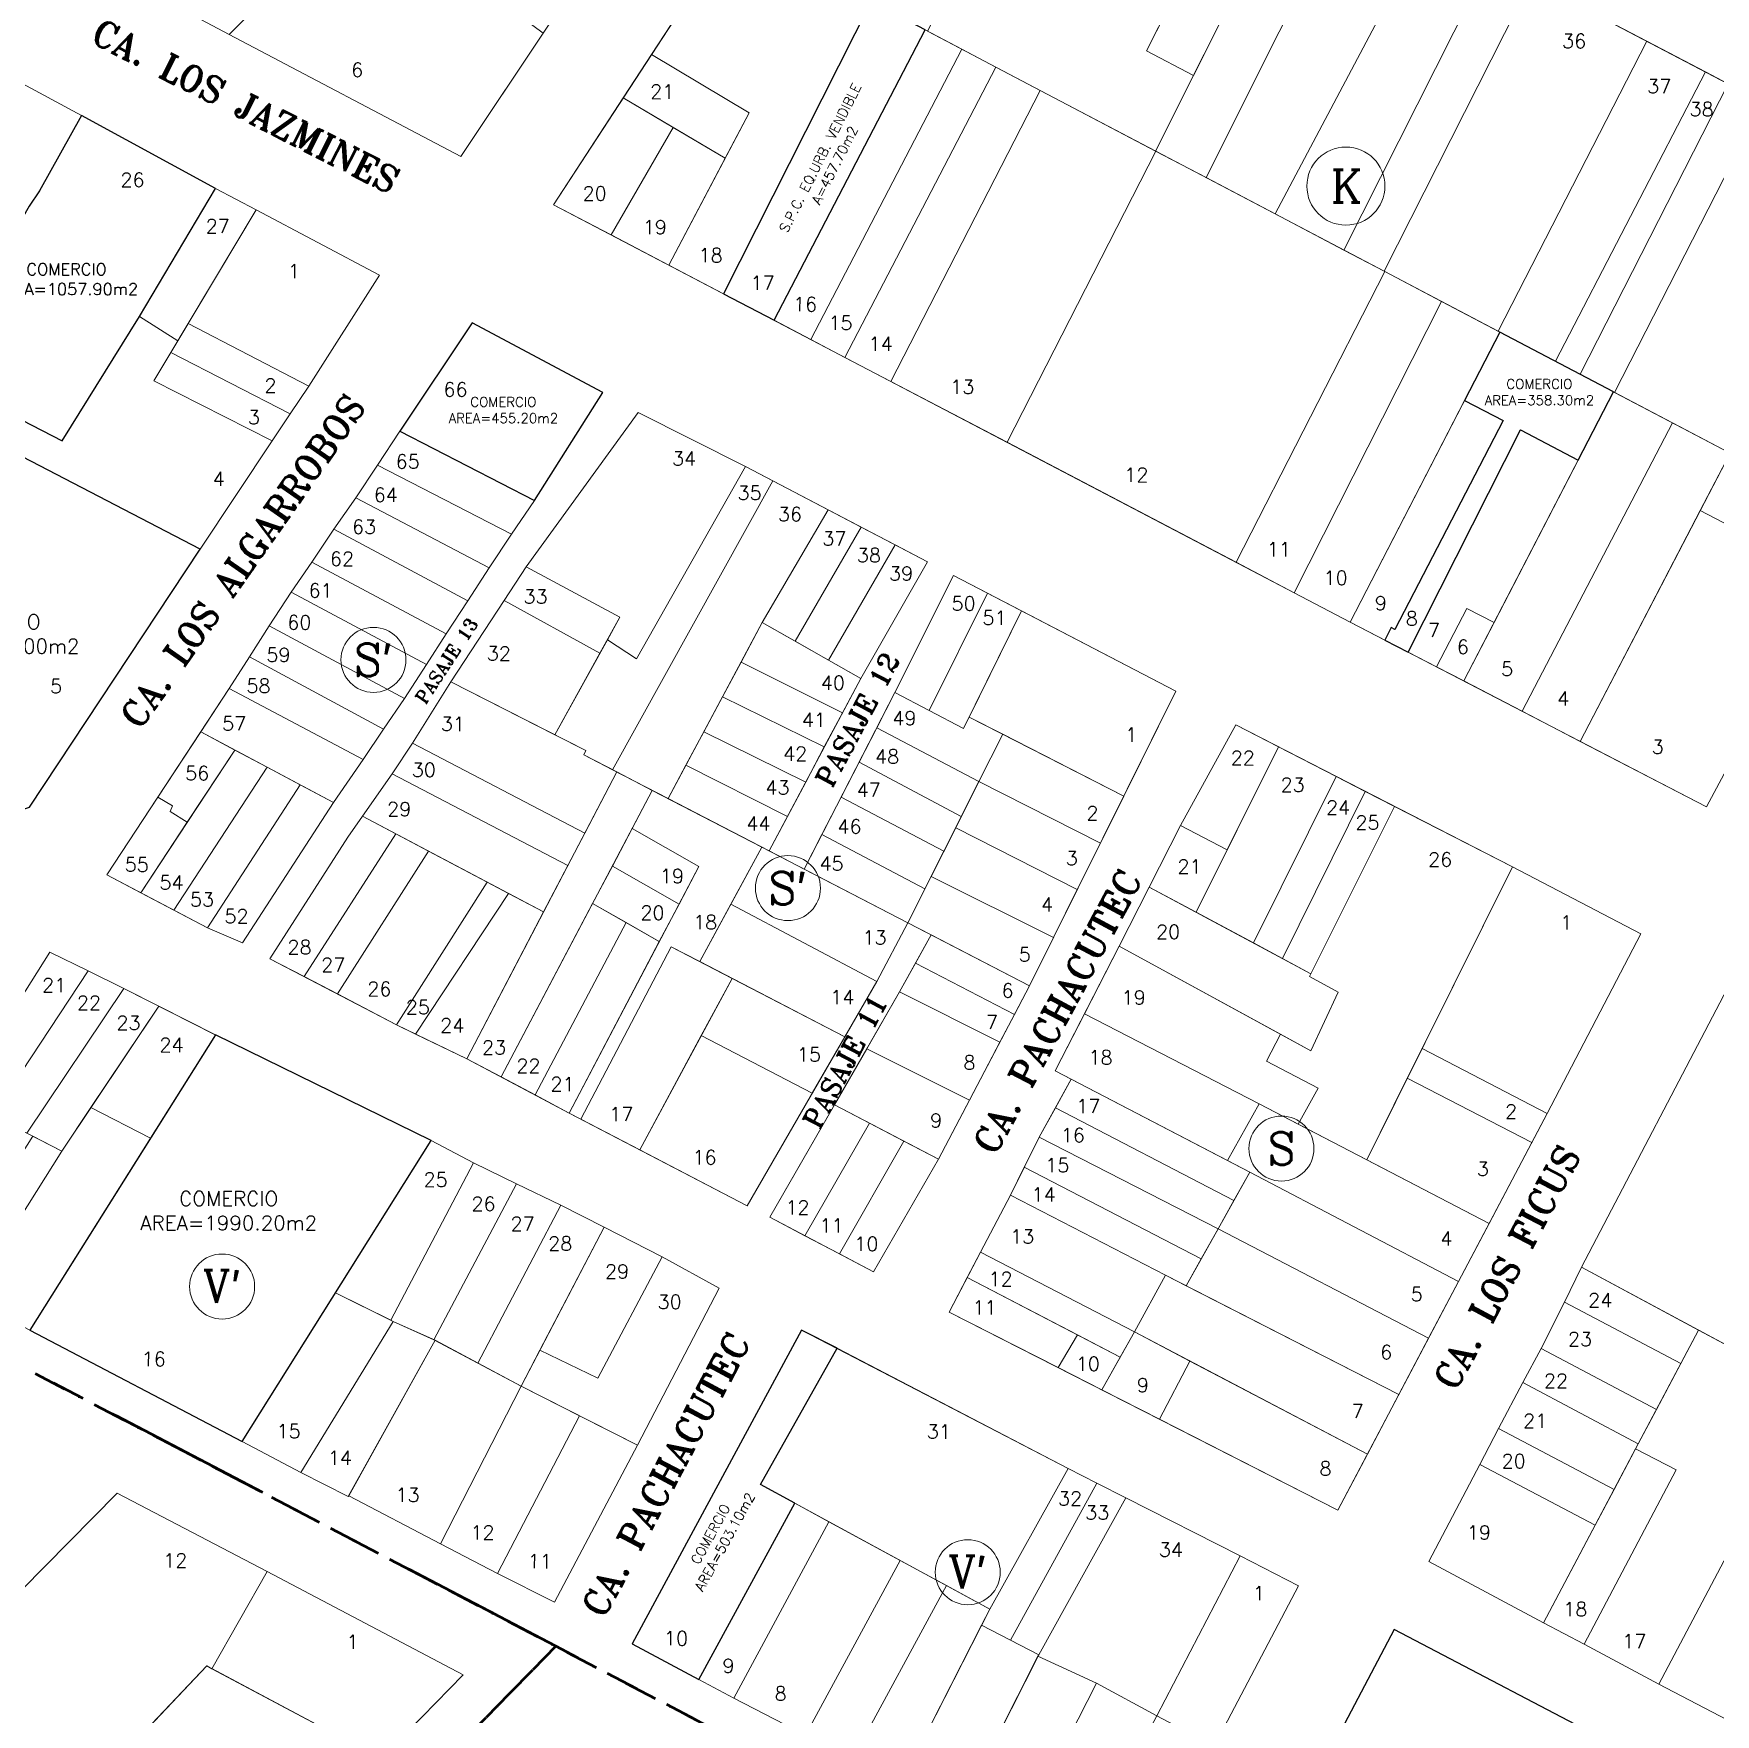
# Model space of a CAD drawing. Header units: millimetres. Extents: x -12449005 to 6504000, y 604360 to 27735491.
# Drawn here: x 712004.4 to 712263.1, y 9108233.5 to 9108492 of the extents above; entities that cross this region are included whole.
import ezdxf
from ezdxf.enums import TextEntityAlignment as Align

# ---------------------------------------------------------------- set-up
doc = ezdxf.new("R2010")
doc.units = ezdxf.units.MM
doc.header["$MEASUREMENT"] = 0
doc.header["$PDMODE"] = 3
doc.header["$PDSIZE"] = 0.5
doc.linetypes.add('DASHDOTX2', pattern=[50.8, 25.4, -12.7, 0, -12.7])
doc.layers.get('0').update_dxf_attribs({"lineweight": 15})
for name, color, linetype, lineweight in [('A_LIMITES SECTORES', 1, 'DASHDOTX2', 50), ('JL - LOTE PRESCRITO', 190, 'Continuous', 30), ('MANZANAS', 7, 'Continuous', 18), ('VERTICES', 7, 'Continuous', 20), ('VIVIENDA', 7, 'Continuous', 15)]:
    doc.layers.add(name, color=color, linetype=linetype, lineweight=lineweight)
for name, color, linetype in [('CALLES', 7, 'Continuous'), ('COMERCIO', 1, 'Continuous'), ('DESC-USOS', 7, 'Continuous'), ('PRODUCCION', 7, 'Continuous'), ('SERV-ELECTRIFICACION', 7, 'Continuous')]:
    doc.layers.add(name, color=color, linetype=linetype)
doc.styles.add('cota100', font='trebuc.ttf')
doc.styles.add('ROMANC', font='romanc.shx')
doc.styles.add('ROMANS', font='romans.shx')
doc.styles.add('ROMANT', font='romant.shx')
doc.dimstyles.new('COTA _100', dxfattribs={"dimscale": 1.26, "dimtxt": 0.95, "dimasz": 0.04, "dimexe": 0.06, "dimexo": 0.1, "dimgap": 0.04, "dimtad": 0, "dimzin": 1, "dimdsep": 46, "dimtxsty": 'cota100', "dimblk": 'ARCHTICK', "dimcen": 0.09, "dimdle": 0.06, "dimse1": 1, "dimse2": 1, "dimsd1": 1, "dimsd2": 1, "dimclrd": 256, "dimclre": 178, "dimclrt": 7, "dimaunit": 1, "dimadec": 3, "dimazin": 0, "dimtfac": 1, "dimtmove": 2, "dimatfit": 2, "dimldrblk": 'ARCHTICK', "dimfxl": 1, "dimarcsym": 0})

# ---------------------------------------------------------------- blocks, each defined once
blk = doc.blocks.new('*D58')
at = {"layer": 'DEFPOINTS', "color": 0, "ltscale": 0.3, "transparency": 16777216}
for p in [(712060.7, 9107460.09, 0), (712086.53, 9107440.17), (712087.27, 9107441.21, 0)]:
    blk.add_point(p, dxfattribs=at)
at = {"layer": 'JL - LOTE PRESCRITO', "color": 7, "ltscale": 0.3, "transparency": 16777216, "insert": (1429405.49, 18217459.33), "char_height": 1.425, "attachment_point": 5, "rotation": 324.599, "style": 'cota100'}
blk.add_mtext('32.60', dxfattribs=at)
blk = doc.blocks.new('_ARCHTICK')
at = {"color": 0, "linetype": 'ByBlock', "const_width": 0.15}
blk.add_lwpolyline([(-0.5, -0.5), (0.5, 0.5)], dxfattribs=at)
blk = doc.blocks.new('*D59')
at = {"layer": 'DEFPOINTS', "color": 0, "ltscale": 0.3, "transparency": 16777216}
for p in [(712087.26, 9107441.22, 0), (712083.48, 9107436.26), (712084.86, 9107435.67, 0)]:
    blk.add_point(p, dxfattribs=at)
at = {"layer": 'JL - LOTE PRESCRITO', "color": 7, "ltscale": 0.3, "transparency": 16777216, "insert": (1429428, 18217438.51), "char_height": 1.425, "attachment_point": 5, "rotation": 66.634, "style": 'cota100'}
blk.add_mtext('6.04', dxfattribs=at)
blk = doc.blocks.new('*D42')
at = {"layer": 'DEFPOINTS', "color": 0, "ltscale": 0.3, "transparency": 16777216}
for p in [(712113.94, 9107518.01), (712115.47, 9107517.21, 0), (712112.17, 9107510.89)]:
    blk.add_point(p, dxfattribs=at)
at = {"layer": 'JL - LOTE PRESCRITO', "color": 7, "ltscale": 0.3, "transparency": 16777216, "insert": (1429483.83, 18217589.2), "char_height": 1.425, "attachment_point": 5, "rotation": 62.4275, "style": 'cota100'}
blk.add_mtext('7.13', dxfattribs=at)
blk = doc.blocks.new('*D60')
at = {"layer": 'DEFPOINTS', "color": 0, "ltscale": 0.3, "transparency": 16777216}
for p in [(712103.91, 9107488.29), (712105.11, 9107487.76), (712101.56, 9107482.92)]:
    blk.add_point(p, dxfattribs=at)
at = {"layer": 'JL - LOTE PRESCRITO', "color": 7, "ltscale": 0.3, "transparency": 16777216, "insert": (1429466.3, 18217530.2), "char_height": 1.425, "attachment_point": 5, "rotation": 66.3389, "style": 'cota100'}
blk.add_mtext('5.86', dxfattribs=at)
blk = doc.blocks.new('*D61')
at = {"layer": 'DEFPOINTS', "color": 0, "ltscale": 0.3, "transparency": 16777216}
for p in [(712101.56, 9107482.92), (712102.79, 9107482.46), (712099.46, 9107477.25)]:
    blk.add_point(p, dxfattribs=at)
at = {"layer": 'JL - LOTE PRESCRITO', "color": 7, "ltscale": 0.3, "transparency": 16777216, "insert": (1429461.8, 18217519.19), "char_height": 1.425, "attachment_point": 5, "rotation": 69.6933, "style": 'cota100'}
blk.add_mtext('6.04', dxfattribs=at)
blk = doc.blocks.new('*D43')
at = {"layer": 'DEFPOINTS', "color": 0, "ltscale": 0.3, "transparency": 16777216}
for p in [(712082.84, 9107519.41), (712108.06, 9107499.31), (712109.03, 9107500.52)]:
    blk.add_point(p, dxfattribs=at)
at = {"layer": 'JL - LOTE PRESCRITO', "color": 7, "ltscale": 0.3, "transparency": 16777216, "insert": (-3285965.38, 20561939.47), "char_height": 1.425, "attachment_point": 5, "rotation": 321.4404, "style": 'cota100'}
blk.add_mtext('32.25', dxfattribs=at)
blk = doc.blocks.new('*D44')
at = {"layer": 'DEFPOINTS', "color": 0, "ltscale": 0.3, "transparency": 16777216}
for p in [(712082.84, 9107519.41), (712078.33, 9107507.41), (712079.92, 9107506.82)]:
    blk.add_point(p, dxfattribs=at)
at = {"layer": 'JL - LOTE PRESCRITO', "color": 7, "ltscale": 0.3, "transparency": 16777216, "insert": (1556510.91, 18552348.81), "char_height": 1.425, "attachment_point": 5, "rotation": 69.3977, "style": 'cota100'}
blk.add_mtext('12.82', dxfattribs=at)
blk = doc.blocks.new('*D62')
at = {"layer": 'DEFPOINTS', "color": 0, "ltscale": 0.3, "transparency": 16777216}
for p in [(712103.14, 9107487.99), (712103.67, 9107487.75), (712101.22, 9107482.13)]:
    blk.add_point(p, dxfattribs=at)
at = {"layer": 'JL - LOTE PRESCRITO', "color": 7, "ltscale": 0.3, "transparency": 16777216, "insert": (1761473.94, 19211200.63), "char_height": 1.425, "attachment_point": 5, "rotation": 66.3935, "style": 'cota100'}
blk.add_mtext('6.13', dxfattribs=at)
blk = doc.blocks.new('*D45')
at = {"layer": 'DEFPOINTS', "color": 0, "ltscale": 0.3, "transparency": 16777216}
for p in [(712087.19, 9107441.08), (712114.24, 9107424.27), (712113.41, 9107423.07)]:
    blk.add_point(p, dxfattribs=at)
at = {"layer": 'JL - LOTE PRESCRITO', "color": 7, "ltscale": 0.3, "transparency": 16777216, "insert": (-12449002.32, 27735488.48), "char_height": 1.425, "attachment_point": 5, "rotation": 325.5131, "style": 'cota100'}
blk.add_mtext('31.81', dxfattribs=at)
blk = doc.blocks.new('*D46')
at = {"layer": 'DEFPOINTS', "color": 0, "ltscale": 0.3, "transparency": 16777216}
for p in [(712060.7, 9107460.09, 0), (712086.54, 9107440.17), (712087.27, 9107441.21)]:
    blk.add_point(p, dxfattribs=at)
at = {"layer": 'JL - LOTE PRESCRITO', "color": 7, "ltscale": 0.3, "transparency": 16777216, "insert": (-2185624.74, 20773017.13), "char_height": 1.425, "attachment_point": 5, "rotation": 324.599, "style": 'cota100'}
blk.add_mtext('32.60', dxfattribs=at)
blk = doc.blocks.new('*D47')
at = {"layer": 'DEFPOINTS', "color": 0, "ltscale": 0.3, "transparency": 16777216}
for p in [(712090.86, 9107454.65), (712092.06, 9107454.33), (712087.24, 9107441.12)]:
    blk.add_point(p, dxfattribs=at)
at = {"layer": 'JL - LOTE PRESCRITO', "color": 7, "ltscale": 0.3, "transparency": 16777216, "insert": (1429438.79, 18217454.87), "char_height": 1.425, "attachment_point": 5, "rotation": 74.9882, "style": 'cota100'}
blk.add_mtext('14.00', dxfattribs=at)
blk = doc.blocks.new('*D48')
at = {"layer": 'DEFPOINTS', "color": 0, "ltscale": 0.3, "transparency": 16777216}
for p in [(712087.24, 9107441.12), (712114.38, 9107424.21), (712113.53, 9107422.98)]:
    blk.add_point(p, dxfattribs=at)
at = {"layer": 'JL - LOTE PRESCRITO', "color": 7, "ltscale": 0.3, "transparency": 16777216, "insert": (-11189611.25, 26932542.48), "char_height": 1.425, "attachment_point": 5, "rotation": 325.4003, "style": 'cota100'}
blk.add_mtext('31.95', dxfattribs=at)
blk = doc.blocks.new('*D49')
at = {"layer": 'DEFPOINTS', "color": 0, "ltscale": 0.3, "transparency": 16777216}
for p in [(712112.24, 9107423.55), (712113.53, 9107422.98), (712112.47, 9107420.54, 0)]:
    blk.add_point(p, dxfattribs=at)
at = {"layer": 'JL - LOTE PRESCRITO', "color": 7, "ltscale": 0.3, "transparency": 16777216, "insert": (2018713.82, 19488258.81), "char_height": 1.425, "attachment_point": 5, "rotation": 66.4879, "style": 'cota100'}
blk.add_mtext('2.66', dxfattribs=at)
blk = doc.blocks.new('*D50')
at = {"layer": 'DEFPOINTS', "color": 0, "ltscale": 0.3, "transparency": 16777216}
for p in [(712087.24, 9107441.12), (712084.86, 9107435.67), (712085.06, 9107435.58)]:
    blk.add_point(p, dxfattribs=at)
at = {"layer": 'JL - LOTE PRESCRITO', "color": 7, "ltscale": 0.3, "transparency": 16777216, "insert": (1429431.69, 18217435.91), "char_height": 1.425, "attachment_point": 5, "rotation": 66.4331, "style": 'cota100'}
blk.add_mtext('5.95', dxfattribs=at)
blk = doc.blocks.new('*D51')
at = {"layer": 'DEFPOINTS', "color": 0, "ltscale": 0.3, "transparency": 16777216}
for p in [(711798.11, 9107297.2, 0), (638644.95, 8884680.95), (638646.1, 8884680.58, 0)]:
    blk.add_point(p, dxfattribs=at)
at = {"layer": 'JL - LOTE PRESCRITO', "color": 7, "ltscale": 0.3, "transparency": 16777216, "insert": (1552507.84, 18611954.35), "char_height": 1.425, "attachment_point": 5, "rotation": 71.8094, "style": 'cota100'}
blk.add_mtext('234327.50', dxfattribs=at)
blk = doc.blocks.new('*D52')
at = {"layer": 'DEFPOINTS', "color": 0, "transparency": 16777216}
for p in [(1858877.2, 12101921.31, 0), (1858878.58, 12101920.79, 0), (712008.59, 9107544.89, 0)]:
    blk.add_point(p, dxfattribs=at)
at = {"layer": 'VIVIENDA', "color": 7, "transparency": 16777216, "insert": (1285444.27, 10604732.57, 0), "char_height": 1.425, "attachment_point": 5, "rotation": 69.0428, "style": 'cota100'}
blk.add_mtext('3206493.07', dxfattribs=at)
blk = doc.blocks.new('*D63')
at = {"layer": 'DEFPOINTS', "color": 0, "ltscale": 0.3, "transparency": 16777216}
for p in [(711946.72, 9107290.72, 0), (711972.42, 9107273.77, 0), (711971.68, 9107272.64)]:
    blk.add_point(p, dxfattribs=at)
at = {"layer": 'JL - LOTE PRESCRITO', "color": 7, "ltscale": 0.3, "transparency": 16777216, "insert": (1429184.61, 18217116.63), "char_height": 1.425, "attachment_point": 5, "rotation": 326.6096, "style": 'cota100'}
blk.add_mtext('30.79', dxfattribs=at)
blk = doc.blocks.new('*D64')
at = {"layer": 'DEFPOINTS', "color": 0, "ltscale": 0.3, "transparency": 16777216}
for p in [(712022.15, 9107211.49), (712023.51, 9107210.98, 0), (712016.61, 9107192.61, 0)]:
    blk.add_point(p, dxfattribs=at)
at = {"layer": 'JL - LOTE PRESCRITO', "color": 7, "ltscale": 0.3, "transparency": 16777216, "insert": (1429304.23, 18216959.12), "char_height": 1.425, "attachment_point": 5, "rotation": 69.438, "style": 'cota100'}
blk.add_mtext('19.62', dxfattribs=at)

msp = doc.modelspace()

# ---------------------------------------------------------------- linework, layer by layer
at = {"layer": 'A_LIMITES SECTORES', "color": 1, "ltscale": 0.2}
msp.add_lwpolyline([(712633.365, 9107956.397), (712894.998, 9108451.85), (712369.619, 9108743.948), (712424.764, 9108849.896), (712360.228, 9108884.951), (712215.295, 9108722.403), (712108.513, 9108612.806), (711934.369, 9108468.925), (711786.57, 9108400.253)], close=True, dxfattribs=at)
at = {"layer": 'A_LIMITES SECTORES', "color": 1}
msp.add_lwpolyline([(712084.752, 9108243.958), (711786.57, 9108400.253), (711468.157, 9108148.755), (711804.946, 9107958.059)], close=True, dxfattribs=at)
at = {"layer": 'A_LIMITES SECTORES', "color": 6, "ltscale": 0.2}
msp.add_lwpolyline([(712084.752, 9108243.958), (711786.57, 9108400.253), (711468.157, 9108148.755), (711804.946, 9107958.059)], close=True, dxfattribs=at)
at = {"layer": 'A_LIMITES SECTORES', "color": 84, "ltscale": 0.2}
msp.add_lwpolyline([(712084.752, 9108243.958), (711722.765, 9107874.09), (711698.999, 9107787.158), (711853.228, 9107709.307), (711910.537, 9107884.974), (712540.367, 9107694.065), (712612.655, 9107721.932), (712565.384, 9107827.661), (712633.365, 9107956.397)], close=True, dxfattribs=at)
at = {"layer": 'COMERCIO'}
for points in [[(711998.786, 9108456.783), (711988.233, 9108440.764), (711996.372, 9108435.77), (712008.832, 9108429.35), (712020.71, 9108448.519), (712032.419, 9108468.161), (712011.818, 9108479.389), (712005.368, 9108467.821), (712003.758, 9108465.491)], [(712091.971, 9108436.799), (712071.893, 9108447.519), (712060.737, 9108430.884), (712081.495, 9108420.191)], [(712233.12, 9108431.061), (712241.97, 9108426.407), (712247.413, 9108436.911), (712229.918, 9108446.11), (712224.5, 9108435.593), (712230.43, 9108432.475), (712213.79, 9108400.371), (712213.202, 9108400.683), (712212.254, 9108398.722), (712215.805, 9108396.881)], [(711965.336, 9108389.012), (711999.011, 9108371.439), (712003.802, 9108373.031), (712030.055, 9108412.719), (711993.629, 9108431.639)], [(712065.597, 9108321.771), (712032.423, 9108338.014), (712003.867, 9108292.59), (712036.492, 9108275.457)], [(712128.032, 9108289.789), (712122.555, 9108292.585), (712096.493, 9108244.309), (712106.767, 9108238.836), (712121.494, 9108265.973), (712116.222, 9108268.839)]]:
    msp.add_lwpolyline(points, close=True, dxfattribs=at)
at = {"layer": 'MANZANAS'}
for points in [[(712126.492, 9108555.338), (712126.018, 9108557.793), (712108.939, 9108566.888), (712103.308, 9108569.866), (712092.078, 9108576.007), (712086.753, 9108571.698), (712080.545, 9108566.558), (712071.077, 9108558.519), (712067.835, 9108555.849), (712064.747, 9108553.307), (712057.313, 9108546.708), (712035.218, 9108527.465), (712025.656, 9108519.022), (712009.604, 9108505.43), (712022.208, 9108498.588), (712028.409, 9108495.088), (712034.517, 9108491.858), (712070.159, 9108473.101), (712097.932, 9108514.782), (712101.366, 9108519.678), (712111.101, 9108532.975), (712116.303, 9108540.351)], [(712270.356, 9108481.485), (712234.73, 9108500.172), (712141.867, 9108549.345), (712139.154, 9108548.51), (712108.762, 9108502.977), (712084.387, 9108465.695), (712206.927, 9108401.483), (712261.696, 9108373.095), (712280.551, 9108408.316), (712285.074, 9108417.107), (712307.112, 9108458.793), (712305.823, 9108462.881)], [(712081.495, 9108420.191), (712091.971, 9108436.799), (712071.893, 9108447.519), (712060.737, 9108430.884), (712057.315, 9108425.619), (712053.998, 9108420.622), (712050.635, 9108415.773), (712047.21, 9108410.73), (712044.072, 9108406.092), (712040.661, 9108400.898), (712037.619, 9108396.124), (712034.536, 9108391.303), (712015.718, 9108362.603), (712031.187, 9108354.457), (712036.555, 9108352.159), (712050.554, 9108373.752), (712055.099, 9108380.337), (712058.276, 9108385.045), (712061.47, 9108389.765), (712064.877, 9108394.95), (712067.892, 9108399.678), (712071.235, 9108404.779), (712074.488, 9108409.849), (712077.949, 9108415.014)], [(712141.891, 9108410.782), (712113.941, 9108425.416), (712097.424, 9108433.751), (712080.203, 9108409.984), (712076.806, 9108404.822), (712068.611, 9108392.282), (712062.692, 9108382.892), (712059.578, 9108378.166), (712052.743, 9108368.403), (712040.794, 9108349.717), (712060.243, 9108339.541), (712071.076, 9108334.341), (712086.815, 9108325.967), (712114.19, 9108311.72), (712134.13, 9108346.218), (712138.903, 9108355.232), (712142.478, 9108353.379), (712137.626, 9108344.636), (712117.679, 9108309.943), (712133.586, 9108301.55), (712143.605, 9108318.863), (712157.574, 9108345.555), (712180.107, 9108390.853), (712145.928, 9108408.655), (712136.9, 9108390.673), (712122.922, 9108363.512), (712117.544, 9108366.298), (712131.65, 9108392.827)], [(712251.631, 9108353.551), (712231.848, 9108363.843), (712189.323, 9108385.668), (712180.842, 9108370.192), (712176.019, 9108360.742), (712171.372, 9108351.661), (712161.547, 9108332.463), (712163.987, 9108331.195), (712159.083, 9108322.257), (712154.648, 9108313.362), (712150.065, 9108304.577), (712145.26, 9108295.368), (712205.007, 9108264.872), (712237.191, 9108325.894)], [(712190.014, 9108257.845), (712172.385, 9108266.816), (712167.968, 9108269.048), (712163.566, 9108271.292), (712122.555, 9108292.585), (712096.493, 9108244.309), (712106.767, 9108238.836), (712112.137, 9108235.962), (712123.135, 9108230.3), (712130.288, 9108226.54), (712137.632, 9108222.505), (712146.466, 9108217.818), (712155.185, 9108213.301), (712164.08, 9108208.623), (712173.136, 9108204.042), (712185.999, 9108228.59), (712198.98, 9108253.275)], [(712057.892, 9108226.625), (712070.479, 9108239.562), (712040.344, 9108255.472), (712017.303, 9108267.517), (711973.031, 9108222.719), (711966.548, 9108216.251), (711954.603, 9108204.116), (711958.621, 9108201.49), (711962.622, 9108199.121), (711969.689, 9108195.582), (711980.874, 9108189.553), (712006.444, 9108175.767), (712008.144, 9108175.814), (712019.282, 9108187.09), (712025.659, 9108193.652), (712032.744, 9108200.85), (712045.357, 9108213.777)], [(712298.821, 9108201.972), (712249.072, 9108227.954), (712213.69, 9108246.554), (712187.296, 9108196.381), (712223.029, 9108177.766), (712272.609, 9108151.919), (712272.493, 9108151.697), (712293.897, 9108140.405), (712307.053, 9108165.844), (712310.168, 9108171.98), (712320.095, 9108190.862)]]:
    msp.add_lwpolyline(points, close=True, dxfattribs=at)
for points in [[(712003.802, 9108373.031), (712030.055, 9108412.719), (712041.128, 9108429.366), (712043.886, 9108433.513), (712046.744, 9108437.785), (712057.636, 9108454.859), (712038.666, 9108464.886), (712032.419, 9108468.161), (712011.818, 9108479.389), (711991.722, 9108490.211)], [(712003.867, 9108292.59), (712036.509, 9108275.448), (712045.515, 9108270.7), (712052.835, 9108267.001), (712052.903, 9108267.124), (712067.016, 9108259.7), (712075.8, 9108255.177), (712084.567, 9108250.731), (712097.288, 9108274.888), (712109.882, 9108299.048), (712101.103, 9108303.836), (712092.207, 9108308.405), (712085.531, 9108311.822), (712078.728, 9108315.095), (712072.066, 9108318.317), (712065.597, 9108321.771), (712032.386, 9108338.032), (712018.323, 9108345.118), (712012.834, 9108347.847), (712006.951, 9108350.737), (711992.797, 9108328.328)], [(712340.941, 9108230.583), (712343.547, 9108235.501), (712348.554, 9108245.262), (712359.406, 9108265.992), (712372.003, 9108290.202), (712372.003, 9108290.202), (712372.003, 9108290.202), (712344.92, 9108304.441), (712336.108, 9108309.169), (712312.485, 9108321.416), (712287.739, 9108334.667), (712265.521, 9108346.28), (712242.507, 9108302.248), (712239.854, 9108296.887), (712236.307, 9108289.772), (712233.458, 9108284.548), (712229.714, 9108277.444), (712226.854, 9108271.944), (712218.999, 9108256.98), (712236.624, 9108247.57), (712242.873, 9108244.262), (712254.37, 9108238.131), (712271.955, 9108228.965)]]:
    msp.add_lwpolyline(points, dxfattribs=at)
at = {"layer": 'PRODUCCION'}
msp.add_lwpolyline([(712249.072, 9108227.954), (712213.69, 9108246.554), (712187.296, 9108196.381), (712223.029, 9108177.766)], close=True, dxfattribs=at)
at = {"layer": 'SERV-ELECTRIFICACION'}
msp.add_lwpolyline([(712141.565, 9108492.569), (712133.236, 9108496.948), (712110.536, 9108451.993), (712118.304, 9108447.922)], close=True, dxfattribs=at)
at = {"layer": 'VERTICES'}
for centre, radius in [((712206.253, 9108468.557), 6), ((712056.705, 9108395.684), 5), ((712120.449, 9108360.575), 5), ((712196.342, 9108320.513), 5), ((712033.438, 9108299.296), 5)]:
    msp.add_circle(centre, radius, dxfattribs=at)
at = {"layer": 'VIVIENDA'}
for points in [[(712181.261, 9108528.485), (712171.628, 9108533.586), (712154.684, 9108500.357), (712147.824, 9108503.964), (712141.919, 9108492.383), (712176.968, 9108473.952), (712182.793, 9108485.575), (712175.579, 9108489.368), (712178.594, 9108495.323), (712167.414, 9108501.242)], [(712035.218, 9108527.465), (712025.608, 9108518.98), (712048.583, 9108505.937), (712034.517, 9108491.858), (712070.159, 9108473.101), (712082.79, 9108492.058)], [(712199.466, 9108518.845), (712192.396, 9108522.589), (712175.579, 9108489.368), (712182.793, 9108485.575)], [(712207.199, 9108514.75), (712199.466, 9108518.845), (712176.968, 9108473.952), (712184.757, 9108469.857)], [(712213.864, 9108499.236), (712212.568, 9108499.856), (712217.538, 9108509.275), (712207.199, 9108514.75), (712184.757, 9108469.857), (712195.356, 9108464.283)], [(712048.583, 9108505.937), (712042.595, 9108509.336), (712028.409, 9108495.088), (712034.517, 9108491.858)], [(712228.482, 9108503.481), (712217.538, 9108509.275), (712212.568, 9108499.856), (712213.864, 9108499.236), (712195.356, 9108464.283), (712205.955, 9108458.71)], [(712133.236, 9108496.948), (712125.376, 9108501.081), (712122.483, 9108495.768), (712108.762, 9108502.977), (712099.475, 9108488.772), (712114.476, 9108479.825), (712102.148, 9108456.388), (712110.536, 9108451.993)], [(712234.73, 9108500.172), (712228.482, 9108503.481), (712205.955, 9108458.71), (712212.151, 9108455.452)], [(712252.53, 9108490.835), (712234.73, 9108500.172), (712212.151, 9108455.452), (712229.676, 9108446.237)], [(712147.211, 9108489.599), (712141.565, 9108492.569), (712118.304, 9108447.922), (712123.955, 9108444.961)], [(711993.397, 9108459.771), (711983.169, 9108443.872), (711988.233, 9108440.764), (711998.786, 9108456.783), (712003.758, 9108465.491), (712005.368, 9108467.821), (712011.818, 9108479.389), (711991.722, 9108490.211), (711983.962, 9108483.757), (712001.048, 9108472.613)], [(712152.434, 9108486.854), (712147.211, 9108489.599), (712123.955, 9108444.961), (712129.208, 9108442.209)], [(712261.541, 9108486.109), (712252.53, 9108490.835), (712229.676, 9108446.237), (712238.482, 9108441.606)], [(712099.475, 9108488.772), (712095.116, 9108482.105), (712110.812, 9108472.86), (712114.476, 9108479.825)], [(712159.231, 9108483.279), (712152.434, 9108486.854), (712129.208, 9108442.209), (712136.294, 9108438.495)], [(712265.042, 9108484.272), (712261.541, 9108486.109), (712238.482, 9108441.606), (712242.26, 9108439.62)], [(712270.356, 9108481.485), (712265.042, 9108484.272), (712242.26, 9108439.62), (712247.57, 9108436.828)], [(712102.806, 9108477.576), (712095.116, 9108482.105), (712084.387, 9108465.695), (712093.262, 9108461.044)], [(712177.042, 9108473.913), (712159.231, 9108483.279), (712136.294, 9108438.495), (712154.143, 9108429.142)], [(712307.112, 9108458.793), (712305.823, 9108462.881), (712270.356, 9108481.485), (712247.57, 9108436.828), (712285.074, 9108417.107)], [(712110.812, 9108472.86), (712102.806, 9108477.576), (712093.262, 9108461.044), (712102.148, 9108456.388)], [(712212.225, 9108455.413), (712177.042, 9108473.913), (712154.143, 9108429.142), (712189.353, 9108410.692)], [(712020.71, 9108448.519), (712026.625, 9108444.764), (712038.666, 9108464.886), (712032.419, 9108468.161)], [(712046.744, 9108437.785), (712057.636, 9108454.859), (712038.666, 9108464.886), (712028.222, 9108447.433)], [(712220.952, 9108450.824), (712212.225, 9108455.413), (712189.353, 9108410.692), (712198.282, 9108406.013)], [(712229.918, 9108446.11), (712220.952, 9108450.824), (712198.282, 9108406.013), (712206.927, 9108401.483)], [(712022.948, 9108438.619), (712026.625, 9108444.764), (712020.71, 9108448.519), (712008.832, 9108429.35), (711996.372, 9108435.77), (711993.629, 9108431.639), (712030.055, 9108412.719), (712041.128, 9108429.366)], [(712043.886, 9108433.513), (712046.744, 9108437.785), (712028.222, 9108447.433), (712025.534, 9108442.942)], [(712025.534, 9108442.942), (712022.948, 9108438.619), (712041.128, 9108429.366), (712043.886, 9108433.513)], [(712230.43, 9108432.475), (712224.5, 9108435.593), (712206.927, 9108401.483), (712212.254, 9108398.722), (712213.202, 9108400.683), (712213.79, 9108400.371)], [(712256.485, 9108432.14), (712247.413, 9108436.911), (712224.373, 9108392.44), (712233.366, 9108387.779)], [(712113.941, 9108425.416), (712097.424, 9108433.751), (712080.203, 9108409.984), (712094.58, 9108402.241), (712092.674, 9108398.781), (712097.157, 9108395.825)], [(712265.336, 9108427.486), (712256.485, 9108432.14), (712233.366, 9108387.779), (712242.297, 9108383.15)], [(712060.737, 9108430.884), (712057.315, 9108425.619), (712077.949, 9108415.014), (712081.495, 9108420.191)], [(712241.97, 9108426.407), (712233.12, 9108431.061), (712215.805, 9108396.881), (712220.2, 9108394.603), (712224.861, 9108403.597), (712229.033, 9108401.435)], [(712265.336, 9108427.486), (712260.743, 9108418.647), (712280.551, 9108408.316), (712285.074, 9108417.107)], [(712057.315, 9108425.619), (712053.998, 9108420.622), (712074.488, 9108409.849), (712077.949, 9108415.014)], [(712118.149, 9108423.213), (712113.941, 9108425.416), (712097.157, 9108395.825), (712092.674, 9108398.781), (712084.616, 9108384.154), (712089.386, 9108381.732), (712089.042, 9108381.065), (712093.481, 9108378.765)], [(712126.609, 9108418.783), (712118.149, 9108423.213), (712093.481, 9108378.765), (712102.005, 9108374.349), (712116.49, 9108401.409)], [(712053.998, 9108420.622), (712050.635, 9108415.773), (712071.235, 9108404.779), (712074.488, 9108409.849)], [(712131.721, 9108416.107), (712126.609, 9108418.783), (712116.49, 9108401.409), (712121.555, 9108398.542)], [(712280.551, 9108408.316), (712260.743, 9108418.647), (712242.297, 9108383.15), (712261.696, 9108373.095)], [(712050.635, 9108415.773), (712047.21, 9108410.73), (712067.892, 9108399.678), (712071.235, 9108404.779)], [(712136.919, 9108413.385), (712131.721, 9108416.107), (712121.555, 9108398.542), (712126.672, 9108395.645)], [(712141.891, 9108410.782), (712136.919, 9108413.385), (712126.672, 9108395.645), (712131.65, 9108392.827)], [(712047.21, 9108410.73), (712044.072, 9108406.092), (712064.877, 9108394.95), (712067.892, 9108399.678)], [(712094.58, 9108402.241), (712080.203, 9108409.984), (712076.806, 9108404.822), (712091.54, 9108396.723)], [(712151.156, 9108405.932), (712145.928, 9108408.655), (712136.9, 9108390.673), (712142.181, 9108387.908)], [(712044.072, 9108406.092), (712040.661, 9108400.898), (712061.47, 9108389.765), (712064.877, 9108394.95)], [(712091.54, 9108396.723), (712076.806, 9108404.822), (712068.611, 9108392.282), (712084.616, 9108384.154)], [(712156.365, 9108403.219), (712151.156, 9108405.932), (712142.181, 9108387.908), (712147.463, 9108385.143)], [(712229.033, 9108401.435), (712224.86, 9108403.598), (712220.2, 9108394.603), (712224.373, 9108392.44)], [(712116.49, 9108401.409), (712113.247, 9108395.35), (712128.836, 9108387.536), (712131.65, 9108392.827)], [(712180.107, 9108390.853), (712156.365, 9108403.219), (712148.324, 9108386.892), (712172.091, 9108374.738)], [(712040.661, 9108400.898), (712037.619, 9108396.124), (712058.276, 9108385.045), (712061.47, 9108389.765)], [(712037.619, 9108396.124), (712034.536, 9108391.303), (712055.099, 9108380.337), (712058.276, 9108385.045)], [(712113.247, 9108395.35), (712110.392, 9108390.015), (712126.042, 9108382.282), (712128.836, 9108387.536)], [(712034.536, 9108391.303), (712030.144, 9108384.604), (712050.554, 9108373.752), (712055.099, 9108380.337)], [(712089.386, 9108381.732), (712068.611, 9108392.282), (712062.692, 9108382.892), (712089.194, 9108369.02), (712094.115, 9108378.437), (712089.042, 9108381.065)], [(712148.324, 9108386.892), (712147.463, 9108385.143), (712136.9, 9108390.673), (712134.109, 9108385.249), (712149.811, 9108376.968), (712153.47, 9108384.26)], [(712110.392, 9108390.015), (712107.513, 9108384.637), (712123.179, 9108376.896), (712126.042, 9108382.282)], [(712195.863, 9108382.312), (712189.323, 9108385.668), (712180.842, 9108370.192), (712187.976, 9108366.463)], [(712035.394, 9108381.813), (712030.144, 9108384.604), (712023.55, 9108374.548), (712025.809, 9108373.223), (712025.425, 9108372.354), (712028.078, 9108370.711)], [(712062.692, 9108382.892), (712059.578, 9108378.166), (712086.601, 9108364.056), (712089.194, 9108369.02)], [(712107.513, 9108384.637), (712104.742, 9108379.462), (712120.361, 9108371.597), (712123.179, 9108376.896)], [(712134.109, 9108385.249), (712131.382, 9108379.951), (712147.106, 9108371.578), (712149.811, 9108376.968)], [(712172.091, 9108374.738), (712153.47, 9108384.26), (712149.811, 9108376.968), (712168.496, 9108367.512)], [(712040.382, 9108379.161), (712035.394, 9108381.813), (712020.927, 9108359.86), (712026.015, 9108357.181)], [(712204.768, 9108377.741), (712195.863, 9108382.312), (712183.209, 9108356.883), (712192.056, 9108352.136)], [(712045.433, 9108376.475), (712040.382, 9108379.161), (712026.015, 9108357.181), (712031.187, 9108354.457)], [(712059.578, 9108378.166), (712055.004, 9108371.633), (712082.873, 9108356.921), (712086.601, 9108364.056)], [(712099.584, 9108375.603), (712094.115, 9108378.437), (712071.076, 9108334.341), (712076.328, 9108331.547)], [(712104.742, 9108379.462), (712102.005, 9108374.349), (712117.544, 9108366.298), (712120.361, 9108371.597)], [(712131.382, 9108379.951), (712128.618, 9108374.58), (712144.437, 9108366.261), (712147.106, 9108371.578)], [(712209.216, 9108375.459), (712204.768, 9108377.741), (712192.056, 9108352.136), (712196.496, 9108349.752)], [(712050.554, 9108373.752), (712045.433, 9108376.475), (712031.187, 9108354.457), (712036.555, 9108352.159)], [(712116.438, 9108366.871), (712099.584, 9108375.603), (712096.48, 9108369.722), (712106.739, 9108363.915), (712086.815, 9108325.967), (712088.59, 9108325.043), (712102.507, 9108351.553), (712106.894, 9108349.274)], [(712168.496, 9108367.512), (712149.811, 9108376.968), (712146.25, 9108369.872), (712164.951, 9108360.386)], [(712213.752, 9108373.131), (712209.216, 9108375.459), (712196.496, 9108349.752), (712200.867, 9108347.407)], [(712025.425, 9108372.354), (712025.809, 9108373.223), (712023.55, 9108374.548), (712015.718, 9108362.603), (712020.927, 9108359.86), (712028.078, 9108370.711)], [(712128.618, 9108374.58), (712125.662, 9108368.836), (712141.522, 9108360.451), (712144.437, 9108366.261)], [(712231.848, 9108363.843), (712213.752, 9108373.131), (712200.643, 9108346.96), (712205.084, 9108344.577), (712200.854, 9108335.559), (712196.203, 9108338.1), (712194.021, 9108333.936), (712202.003, 9108329.779), (712198.918, 9108324.252), (712209.458, 9108318.773)], [(712060.163, 9108368.909), (712055.004, 9108371.633), (712052.743, 9108368.403), (712040.794, 9108349.717), (712046.066, 9108346.959)], [(712187.976, 9108366.463), (712180.842, 9108370.192), (712176.019, 9108360.742), (712183.209, 9108356.883)], [(712065.177, 9108366.263), (712060.163, 9108368.909), (712046.066, 9108346.959), (712051.152, 9108344.297)], [(712096.48, 9108369.722), (712093.445, 9108363.974), (712103.694, 9108358.115), (712106.739, 9108363.915)], [(712125.662, 9108368.836), (712122.922, 9108363.512), (712138.903, 9108355.232), (712141.522, 9108360.451)], [(712164.951, 9108360.386), (712146.25, 9108369.872), (712142.473, 9108362.347), (712161.27, 9108352.986)], [(712074.207, 9108361.496), (712065.177, 9108366.263), (712051.152, 9108344.297), (712060.243, 9108339.541)], [(712116.438, 9108366.871), (712111.686, 9108358.111), (712134.13, 9108346.218), (712138.903, 9108355.232)], [(712093.445, 9108363.974), (712090.411, 9108358.226), (712100.668, 9108352.351), (712103.694, 9108358.115)], [(712161.27, 9108352.986), (712142.473, 9108362.347), (712138.903, 9108355.232), (712157.574, 9108345.555)], [(712251.631, 9108353.551), (712231.848, 9108363.843), (712217.96, 9108335.887), (712237.191, 9108325.894)], [(712077.479, 9108359.769), (712074.207, 9108361.496), (712060.243, 9108339.541), (712063.189, 9108338.127)], [(712082.873, 9108356.921), (712077.479, 9108359.769), (712063.189, 9108338.127), (712071.076, 9108334.341)], [(712176.019, 9108360.742), (712171.372, 9108351.661), (712200.854, 9108335.559), (712205.084, 9108344.577), (712200.643, 9108346.96), (712200.867, 9108347.407)], [(712095.574, 9108355.269), (712090.411, 9108358.226), (712076.328, 9108331.547), (712081.58, 9108328.753)], [(712111.686, 9108358.111), (712106.894, 9108349.274), (712129.2, 9108337.689), (712134.13, 9108346.218)], [(712100.668, 9108352.351), (712095.574, 9108355.269), (712081.58, 9108328.753), (712086.815, 9108325.967)], [(712142.478, 9108353.379), (712140.053, 9108349.008), (712155.274, 9108341.16), (712157.574, 9108345.555)], [(712012.834, 9108347.847), (712006.951, 9108350.737), (711992.797, 9108328.328), (711998.132, 9108325.596)], [(712111.868, 9108346.691), (712102.507, 9108351.553), (712088.59, 9108325.043), (712097.652, 9108320.321)], [(712171.372, 9108351.661), (712166.036, 9108341.236), (712192.92, 9108327.37), (712198.918, 9108324.252), (712202.003, 9108329.779), (712194.021, 9108333.936), (712196.203, 9108338.1)], [(712018.323, 9108345.118), (712012.834, 9108347.847), (711998.132, 9108325.596), (712003.395, 9108322.901)], [(712111.868, 9108346.691), (712107.121, 9108337.885), (712124.196, 9108329.03), (712129.2, 9108337.689)], [(712140.053, 9108349.008), (712137.626, 9108344.636), (712153.021, 9108336.854), (712155.274, 9108341.16)], [(712018.323, 9108345.118), (712003.395, 9108322.901), (712008.788, 9108320.139), (712023.69, 9108342.414)], [(712137.626, 9108344.636), (712132.578, 9108335.855), (712148.364, 9108327.956), (712153.021, 9108336.854)], [(712287.739, 9108334.667), (712265.521, 9108346.28), (712242.507, 9108302.248), (712264.606, 9108290.389)], [(712032.422, 9108338.014), (712023.69, 9108342.414), (712013.258, 9108326.821), (712022.425, 9108322.11)], [(712166.036, 9108341.236), (712161.547, 9108332.463), (712188.053, 9108318.691), (712192.92, 9108327.37)], [(712124.196, 9108329.03), (712107.121, 9108337.885), (712097.652, 9108320.321), (712114.19, 9108311.72)], [(712132.578, 9108335.855), (712127.626, 9108327.243), (712143.605, 9108318.863), (712148.364, 9108327.956)], [(712217.96, 9108335.887), (712215.696, 9108331.329), (712234.849, 9108321.454), (712237.191, 9108325.894)], [(712163.987, 9108331.195), (712161.575, 9108326.799), (712189.043, 9108312.549), (712191.486, 9108316.907)], [(712215.696, 9108331.329), (712209.458, 9108318.773), (712228.276, 9108308.991), (712234.849, 9108321.454)], [(712022.425, 9108322.11), (712013.258, 9108326.821), (712008.788, 9108320.139), (711994.526, 9108297.494), (712003.867, 9108292.59)], [(712133.013, 9108324.418), (712127.626, 9108327.243), (712117.679, 9108309.943), (712123.055, 9108307.106)], [(712161.575, 9108326.799), (712159.083, 9108322.257), (712186.584, 9108308.161), (712189.043, 9108312.549)], [(712192.92, 9108327.37), (712188.053, 9108318.691), (712191.486, 9108316.907), (712223.569, 9108300.067), (712228.276, 9108308.991)], [(712138.265, 9108321.663), (712133.013, 9108324.418), (712123.055, 9108307.106), (712128.352, 9108304.311)], [(712008.788, 9108320.139), (712004.333, 9108322.421), (711990.036, 9108299.805), (711994.526, 9108297.494)], [(712072.066, 9108318.317), (712065.597, 9108321.771), (712050.858, 9108298.318), (712059.368, 9108294.094)], [(712143.605, 9108318.863), (712138.265, 9108321.663), (712128.352, 9108304.311), (712133.586, 9108301.55)], [(712159.083, 9108322.257), (712156.78, 9108317.639), (712184.009, 9108303.567), (712186.584, 9108308.161)], [(712078.728, 9108315.095), (712072.066, 9108318.317), (712059.368, 9108294.094), (712059.726, 9108293.916), (712065.99, 9108291.103)], [(712156.78, 9108317.639), (712154.648, 9108313.362), (712178.531, 9108301.029), (712181.684, 9108299.418), (712184.009, 9108303.567)], [(712191.486, 9108316.907), (712186.584, 9108308.161), (712218.979, 9108291.363), (712223.569, 9108300.067)], [(712085.531, 9108311.822), (712078.728, 9108315.095), (712065.997, 9108291.115), (712072.748, 9108287.517)], [(712154.648, 9108313.362), (712150.065, 9108304.577), (712173.745, 9108292.306), (712178.531, 9108301.029)], [(712092.207, 9108308.405), (712085.531, 9108311.822), (712072.748, 9108287.517), (712079.411, 9108283.967)], [(712101.103, 9108303.836), (712092.207, 9108308.405), (712082.311, 9108289.504), (712091.212, 9108285.197)], [(712186.584, 9108308.161), (712181.684, 9108299.418), (712214.407, 9108282.695), (712218.979, 9108291.363)], [(712109.882, 9108299.048), (712101.103, 9108303.836), (712091.212, 9108285.197), (712082.311, 9108289.504), (712079.411, 9108283.967), (712097.288, 9108274.888)], [(712150.065, 9108304.577), (712148.021, 9108300.66), (712171.56, 9108288.429), (712173.745, 9108292.306)], [(712164.985, 9108291.845), (712148.021, 9108300.66), (712145.26, 9108295.368), (712161.98, 9108286.834)], [(712178.531, 9108301.029), (712173.745, 9108292.306), (712209.565, 9108273.514), (712214.407, 9108282.695)], [(712260.498, 9108292.594), (712242.507, 9108302.248), (712239.854, 9108296.887), (712257.766, 9108287.441)], [(712059.726, 9108293.916), (712050.858, 9108298.318), (712036.492, 9108275.457), (712045.515, 9108270.7)], [(712257.766, 9108287.441), (712239.854, 9108296.887), (712236.307, 9108289.772), (712254.027, 9108280.391)], [(712066.173, 9108291.021), (712059.726, 9108293.916), (712045.515, 9108270.7), (712052.835, 9108267.001)], [(712182.273, 9108287.832), (712173.745, 9108292.306), (712168.722, 9108283.393), (712177.575, 9108278.874)], [(712278.147, 9108283.122), (712260.498, 9108292.594), (712250.8, 9108274.304), (712257.032, 9108271.073), (712242.873, 9108244.262), (712254.37, 9108238.131)], [(712079.411, 9108283.967), (712066.173, 9108291.021), (712052.903, 9108267.124), (712067.016, 9108259.7)], [(712151.478, 9108249.67), (712163.566, 9108271.292), (712128.032, 9108289.789), (712116.222, 9108268.839)], [(712171.56, 9108288.429), (712164.985, 9108291.845), (712161.98, 9108286.834), (712168.722, 9108283.393)], [(712254.027, 9108280.391), (712236.307, 9108289.772), (712233.458, 9108284.548), (712251.217, 9108275.09)], [(712182.273, 9108287.832), (712177.575, 9108278.874), (712205.007, 9108264.872), (712209.565, 9108273.514)], [(712251.217, 9108275.09), (712233.458, 9108284.548), (712229.714, 9108277.444), (712247.492, 9108268.066)], [(712088.372, 9108279.415), (712079.411, 9108283.967), (712067.016, 9108259.7), (712075.8, 9108255.177)], [(712295.892, 9108273.6), (712278.147, 9108283.122), (712254.37, 9108238.131), (712271.955, 9108228.965)], [(712097.287, 9108274.886), (712088.372, 9108279.415), (712075.8, 9108255.177), (712084.567, 9108250.731)], [(712247.492, 9108268.066), (712229.714, 9108277.444), (712226.854, 9108271.944), (712244.588, 9108262.589)], [(712257.032, 9108271.073), (712250.8, 9108274.304), (712236.624, 9108247.57), (712242.873, 9108244.262)], [(712244.588, 9108262.589), (712226.854, 9108271.944), (712218.999, 9108256.98), (712236.624, 9108247.57)], [(712167.949, 9108269.057), (712163.566, 9108271.292), (712151.478, 9108249.67), (712150.22, 9108247.202), (712154.684, 9108244.885)], [(712154.684, 9108244.885), (712159.007, 9108242.64), (712172.385, 9108266.815), (712167.949, 9108269.057)], [(712040.344, 9108255.472), (712017.303, 9108267.517), (711973.031, 9108222.719), (711999.624, 9108208.362), (712006.648, 9108215.136), (712031.058, 9108240.937), (712031.863, 9108240.508)], [(712190.014, 9108257.845), (712172.385, 9108266.815), (712159.007, 9108242.64), (712158.894, 9108242.417), (712167.874, 9108238.272), (712177.201, 9108233.279)], [(712106.767, 9108238.836), (712112.137, 9108235.962), (712126.748, 9108263.116), (712121.494, 9108265.973)], [(712137.729, 9108257.145), (712126.748, 9108263.116), (712112.137, 9108235.962), (712123.135, 9108230.3)], [(712144.815, 9108253.293), (712137.729, 9108257.145), (712123.135, 9108230.3), (712130.305, 9108226.531)], [(712198.98, 9108253.275), (712190.014, 9108257.845), (712177.201, 9108233.279), (712185.999, 9108228.59)], [(712070.479, 9108239.562), (712040.344, 9108255.472), (712031.863, 9108240.508), (712057.892, 9108226.625)], [(712151.478, 9108249.67), (712144.815, 9108253.293), (712130.305, 9108226.531), (712137.632, 9108222.505)], [(712159.007, 9108242.64), (712150.22, 9108247.202), (712137.632, 9108222.505), (712146.466, 9108217.818)], [(712057.892, 9108226.625), (712031.058, 9108240.937), (712018.572, 9108227.74), (712045.357, 9108213.777)], [(712146.466, 9108217.818), (712155.185, 9108213.301), (712167.874, 9108238.272), (712158.894, 9108242.417)], [(712177.201, 9108233.279), (712167.874, 9108238.272), (712155.185, 9108213.301), (712164.08, 9108208.623)]]:
    msp.add_lwpolyline(points, close=True, dxfattribs=at)
msp.add_circle((712148.095, 9108255.349), 5, dxfattribs=at)

# ---------------------------------------------------------------- texts
at = {"layer": 'CALLES', "style": 'ROMANT'}
for s, height, rotation, p in [('CA. LOS JAZMINES', 4, 332.972, (712037.056, 9108480.859)), ('CA. LOS ALGARROBOS', 4, 55.00215, (712036.597, 9108410.86)), ('PASAJE 13', 2, 56.835, (712067.96, 9108395.561)), ('PASAJE 12', 3, 61.983, (712131.156, 9108386.503)), ('CA. PACHACUTEC', 4, 61.983, (712161.867, 9108341.582)), ('PASAJE 11', 3, 61.983, (712129.241, 9108333.924)), ('CA. LOS FICUS', 4, 61.983, (712231.029, 9108302.22)), ('CA. PACHACUTEC', 4, 61.983, (712101.657, 9108270.357))]:
    msp.add_text(s, height=height, rotation=rotation, dxfattribs=at).set_placement(p, align=Align.MIDDLE_CENTER)
at = {"layer": 'DESC-USOS', "char_height": 1.5, "attachment_point": 5, "style": 'ROMANS'}
for s, insert, rotation in [('S.P.C. EQ.URB. VENDIBLE\\PA=457.70m2', (712126.522, 9108472.34), 63.17116), ('COMERCIO\\PAREA=503.10m2', (712109.632, 9108260.609), 61.27921)]:
    msp.add_mtext(s, dxfattribs=dict(at, insert=insert, rotation=rotation))
at = {"layer": 'DESC-USOS', "attachment_point": 5, "style": 'ROMANS'}
for s, insert, char_height in [('COMERCIO\\PAREA=1057.90m2', (712009.511, 9108454.239), 1.8225), ('COMERCIO\\PAREA=358.30m2', (712236.008, 9108436.866), 1.5), ('COMERCIO\\PAREA=455.20m2', (712076.681, 9108434.108), 1.5), ('COMERCIO\\PAREA=2086.00m2', (711997.894, 9108399.652), 2.25), ('COMERCIO\\PAREA=1990.20m2', (712034.445, 9108310.941), 2.25)]:
    msp.add_mtext(s, dxfattribs=dict(at, insert=insert, char_height=char_height))
at = {"layer": 'MANZANAS', "style": 'ROMANC'}
for s, p in [('K', (712206.253, 9108468.557)), ("S'", (712056.705, 9108395.684)), ("S'", (712120.449, 9108360.575)), ('S', (712196.342, 9108320.513)), ("V'", (712033.438, 9108299.296)), ("V'", (712148.095, 9108255.349))]:
    msp.add_text(s, height=5, dxfattribs=at).set_placement(p, align=Align.MIDDLE)
at = {"layer": 'VIVIENDA', "style": 'ROMANS'}
for s, p in [('36', (712241.348, 9108490.872)), ('6', (712054.215, 9108486.452)), ('21', (712101.119, 9108483.081)), ('37', (712254.447, 9108483.902)), ('38', (712260.953, 9108480.38)), ('26', (712019.649, 9108469.524)), ('20', (712090.723, 9108467.424)), ('27', (712032.751, 9108462.397)), ('19', (712099.973, 9108462.223)), ('18', (712108.557, 9108457.908)), ('1', (712044.46, 9108455.452)), ('17', (712116.565, 9108453.681)), ('16', (712123.084, 9108450.37)), ('15', (712128.528, 9108447.543)), ('14', (712134.704, 9108444.282)), ('2', (712040.871, 9108437.872)), ('66', (712069.315, 9108437.257)), ('13', (712147.262, 9108437.66)), ('3', (712038.328, 9108433.016)), ('65', (712061.972, 9108426.208)), ('34', (712104.482, 9108426.648)), ('4', (712032.915, 9108423.55)), ('12', (712174.029, 9108424.122)), ('64', (712058.602, 9108421.077)), ('35', (712114.552, 9108421.381)), ('36', (712120.763, 9108418.089)), ('63', (712055.262, 9108416.153)), ('37', (712127.586, 9108414.327)), ('62', (712051.868, 9108411.207)), ('38', (712132.903, 9108411.787)), ('11', (712195.951, 9108412.683)), ('39', (712137.844, 9108408.966)), ('10', (712204.682, 9108408.317)), ('61', (712048.587, 9108406.367)), ('33', (712081.64, 9108405.443)), ('50', (712147.461, 9108404.351)), ('9', (712211.618, 9108404.423)), ('60', (712045.313, 9108401.451)), ('51', (712152.204, 9108402.17)), ('8', (712216.393, 9108402.062)), ('7', (712219.816, 9108400.265)), ('6', (712224.23, 9108397.707)), ('59', (712042.086, 9108396.467)), ('32', (712075.993, 9108396.684)), ('40', (712127.357, 9108392.163)), ('5', (712231.059, 9108394.286)), ('5', (712007.898, 9108391.632)), ('58', (712039.023, 9108391.67)), ('4', (712239.672, 9108389.728)), ('57', (712035.286, 9108385.91)), ('31', (712068.928, 9108385.82)), ('41', (712124.44, 9108386.473)), ('49', (712138.35, 9108386.704)), ('1', (712173.231, 9108384.174)), ('3', (712254.203, 9108382.301)), ('42', (712121.569, 9108381.253)), ('48', (712135.709, 9108380.804)), ('22', (712190.397, 9108380.593)), ('56', (712029.609, 9108378.27)), ('30', (712064.455, 9108378.753)), ('43', (712118.84, 9108376.063)), ('47', (712132.848, 9108375.688)), ('23', (712198.066, 9108376.457)), ('29', (712060.673, 9108372.738)), ('2', (712167.273, 9108372.104)), ('24', (712205.051, 9108372.97)), ('44', (712115.883, 9108370.509)), ('46', (712129.913, 9108370.046)), ('25', (712209.564, 9108370.665)), ('55', (712020.305, 9108364.184)), ('45', (712127.156, 9108364.379)), ('3', (712164.113, 9108365.2)), ('21', (712182.211, 9108363.886)), ('26', (712220.758, 9108364.971)), ('54', (712025.651, 9108361.428)), ('19', (712102.617, 9108362.437)), ('53', (712030.341, 9108358.825)), ('52', (712035.652, 9108356.251)), ('20', (712099.606, 9108356.794)), ('4', (712160.291, 9108358.055)), ('18', (712107.717, 9108355.337)), ('20', (712178.909, 9108353.843)), ('1', (712240.117, 9108355.293)), ('28', (712045.345, 9108351.478)), ('13', (712133.768, 9108352.979)), ('27', (712050.524, 9108348.768)), ('5', (712156.864, 9108350.345)), ('21', (712007.596, 9108345.648)), ('26', (712057.612, 9108345.059)), ('14', (712128.8, 9108343.801)), ('6', (712154.229, 9108344.831)), ('19', (712173.616, 9108343.769)), ('22', (712012.955, 9108342.935)), ('25', (712063.537, 9108342.277)), ('23', (712019.039, 9108339.835)), ('24', (712068.819, 9108339.466)), ('7', (712151.821, 9108339.941)), ('24', (712025.653, 9108336.446)), ('23', (712075.25, 9108336.045)), ('22', (712080.54, 9108333.23)), ('15', (712123.681, 9108334.999)), ('8', (712148.358, 9108333.772)), ('18', (712168.523, 9108334.545)), ('21', (712085.784, 9108330.44)), ('17', (712094.813, 9108325.823)), ('17', (712166.632, 9108327.022)), ('2', (712231.657, 9108326.203)), ('9', (712143.239, 9108324.819)), ('16', (712164.266, 9108322.594)), ('16', (712107.615, 9108319.165)), ('15', (712161.876, 9108317.953)), ('3', (712227.326, 9108317.412)), ('25', (712066.269, 9108315.731)), ('26', (712073.637, 9108311.994)), ('14', (712159.779, 9108313.462)), ('12', (712121.908, 9108311.44)), ('27', (712079.644, 9108308.933)), ('11', (712127.173, 9108308.662)), ('13', (712156.478, 9108307.006)), ('28', (712085.433, 9108305.899)), ('10', (712132.51, 9108305.846)), ('4', (712221.705, 9108306.674)), ('29', (712094.164, 9108301.606)), ('12', (712153.156, 9108300.45)), ('30', (712102.254, 9108296.93)), ('5', (712217.142, 9108298.123)), ('24', (712245.362, 9108297.215)), ('11', (712150.679, 9108296.078)), ('6', (712212.458, 9108289.217)), ('23', (712242.254, 9108291.197)), ('16', (712022.917, 9108288.146)), ('10', (712166.564, 9108287.42)), ('9', (712175.034, 9108284.12)), ('22', (712238.559, 9108284.77)), ('7', (712208.048, 9108280.108)), ('21', (712235.354, 9108278.655)), ('15', (712043.658, 9108277.04)), ('31', (712143.655, 9108276.973)), ('14', (712051.537, 9108272.939)), ('8', (712203.11, 9108271.321)), ('20', (712232.052, 9108272.443)), ('13', (712061.955, 9108267.268)), ('32', (712163.829, 9108266.702)), ('33', (712168.015, 9108264.519)), ('12', (712073.478, 9108261.467)), ('19', (712226.711, 9108261.474)), ('34', (712179.334, 9108258.819)), ('12', (712026.231, 9108257.141)), ('11', (712082.281, 9108257.029)), ('1', (712192.887, 9108252.146)), ('18', (712241.53, 9108249.673)), ('10', (712103.242, 9108245.183)), ('17', (712250.614, 9108244.723)), ('1', (712053.491, 9108244.645)), ('9', (712111.295, 9108240.95)), ('8', (712119.323, 9108236.681))]:
    msp.add_text(s, height=2.16, rotation=359.88128, dxfattribs=at).set_placement(p, align=Align.MIDDLE)

# ---------------------------------------------------------------- dimensions: what is measured, and where the dimension line sits
at = {"layer": 'JL - LOTE PRESCRITO', "ltscale": 0.3}
for base, p1, p2, angle, picture, middle in [((712114.241, 9107424.27, 0), (712087.191, 9107441.081, 0), (712113.414, 9107423.067, 0), 325.51313, '*D45', (-12449002.316, 27735488.482, 0)), ((712114.377, 9107424.206, 0), (712087.238, 9107441.124, 0), (712113.534, 9107422.984, 0), 325.40033, '*D48', (-11189611.254, 26932542.482, 0)), ((712086.536, 9107440.17, 0), (712060.702, 9107460.094, 0), (712087.275, 9107441.209, 0), 324.59903, '*D46', (-2185624.739, 20773017.13, 0)), ((712109.027, 9107500.525, 0), (712082.837, 9107519.415, 0), (712108.058, 9107499.31, 0), 321.44044, '*D43', (-3285965.379, 20561939.472, 0)), ((712112.241, 9107423.547, 0), (712112.471, 9107420.542, 0), (712113.534, 9107422.984, 0), 66.48785, '*D49', (2018713.825, 19488258.811, 0)), ((712103.138, 9107487.985, 0), (712101.218, 9107482.135, 0), (712103.673, 9107487.751, 0), 66.3935, '*D62', (1761473.939, 19211200.633, 0)), ((638644.95, 8884680.953, 0), (711798.107, 9107297.202, 0), (638646.098, 8884680.575, 0), 251.80943, '*D51', (1552507.844, 18611954.349, 0)), ((712079.917, 9107506.816, 0), (712082.837, 9107519.415, 0), (712078.325, 9107507.414, 0), 249.39768, '*D44', (1556510.909, 18552348.811, 0)), ((712113.9409, 9107518.0145, 0), (712112.1719, 9107510.8892, 0), (712115.4744, 9107517.2138, 0), 62.42748, '*D42', (1429483.8345, 18217589.1953, 0)), ((712105.106, 9107487.765, 0), (712101.561, 9107482.917, 0), (712103.914, 9107488.287, 0), 66.33893, '*D60', (1429466.301, 18217530.197, 0)), ((712102.791, 9107482.462, 0), (712099.464, 9107477.25, 0), (712101.561, 9107482.917, 0), 69.69328, '*D61', (1429461.796, 18217519.194, 0)), ((712086.534, 9107440.167, 0), (712060.702, 9107460.094, 0), (712087.275, 9107441.209, 0), 324.59903, '*D58', (1429405.489, 18217459.329, 0)), ((712092.064, 9107454.327, 0), (712087.238, 9107441.124, 0), (712090.865, 9107454.649, 0), 74.98819, '*D47', (1429438.785, 18217454.867, 0)), ((712083.484, 9107436.265, 0), (712087.255, 9107441.217, 0), (712084.859, 9107435.671, 0), 246.63398, '*D59', (1429427.996, 18217438.512, 0)), ((712085.061, 9107435.583, 0), (712087.238, 9107441.124, 0), (712084.859, 9107435.671, 0), 246.43312, '*D50', (1429431.691, 18217435.906, 0)), ((711971.676, 9107272.637, 0), (711946.718, 9107290.717, 0), (711972.425, 9107273.773, 0), 326.6096, '*D63', (1429184.609, 18217116.631, 0)), ((712022.15, 9107211.488, 0), (712016.613, 9107192.606, 0), (712023.506, 9107210.979, 0), 69.43801, '*D64', (1429304.227, 18216959.119, 0))]:
    dim = msp.add_linear_dim(base=base, p1=p1, p2=p2, angle=angle, dimstyle='COTA _100', override={"dimscale": 1.5}, dxfattribs=at)
    dim.commit()
    dim.dimension.update_dxf_attribs({"geometry": picture, "text_midpoint": middle, "dimtype": 161})
at = {"layer": 'VIVIENDA'}
dim = msp.add_aligned_dim(p1=(712008.590944128, 9107544.887440352, 0.000000004), p2=(1858877.200136019, 12101921.314362001, 0.000000004), distance=-1.472333012, dimstyle='COTA _100', override={"dimscale": 1.5}, dxfattribs=at)
dim.commit()
dim.dimension.update_dxf_attribs({"geometry": '*D52', "text_midpoint": (1285444.270474984, 10604732.574290801, 0.000000004)})

doc.saveas('drawing.dxf')
